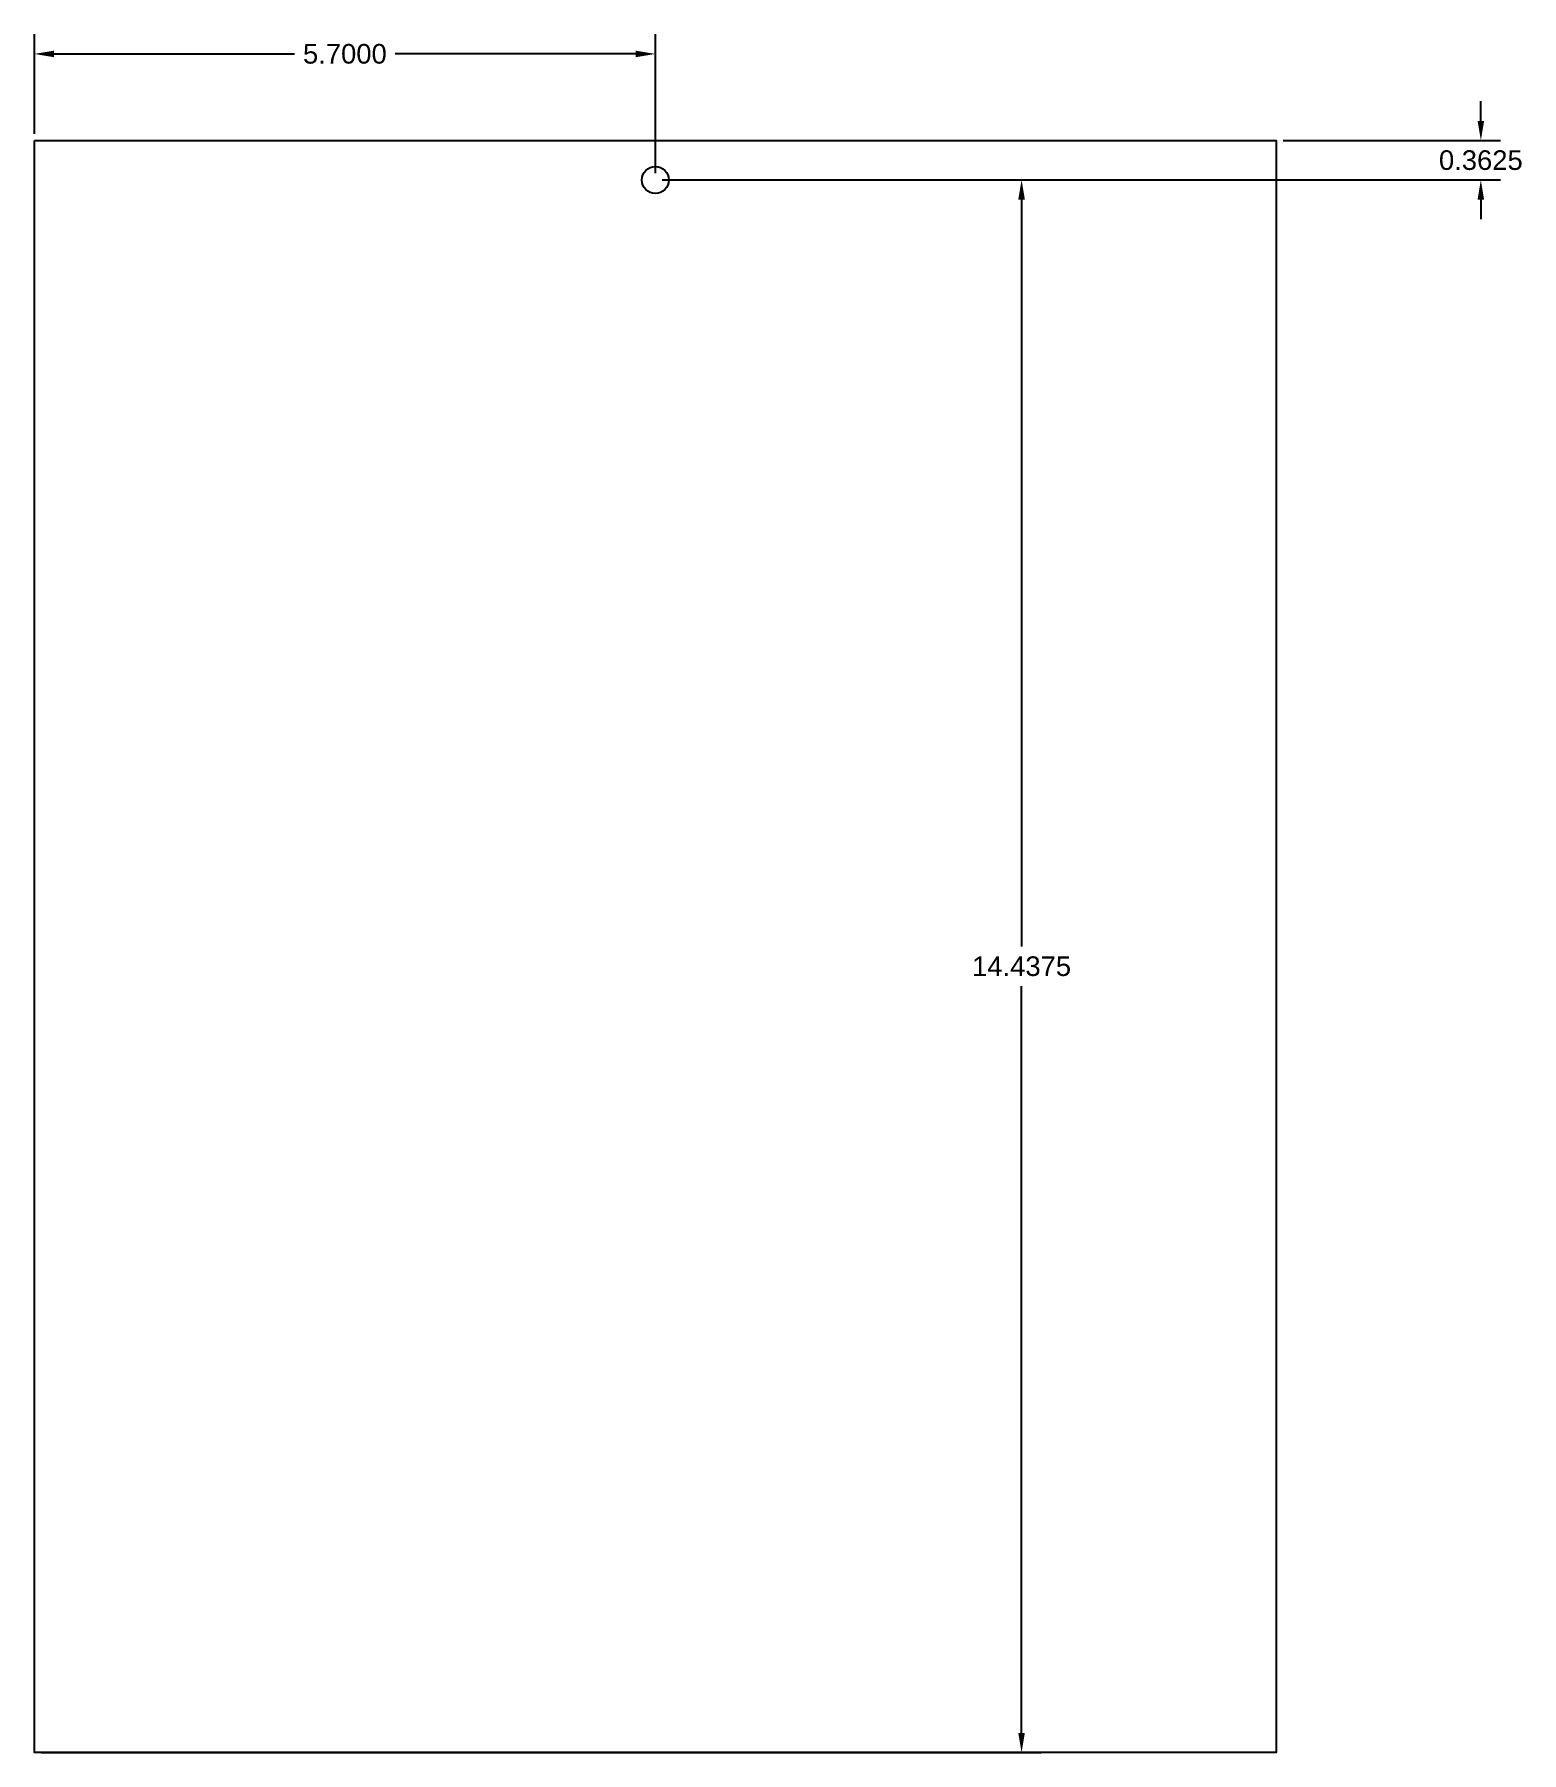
# Model space of a CAD drawing. Header units: inches. Extents: x 3.5 to 17.1, y 11.2 to 27.
import ezdxf

# ---------------------------------------------------------------- set-up
doc = ezdxf.new("R2010")
doc.units = ezdxf.units.IN
doc.header["$MEASUREMENT"] = 0
doc.layers.get('0').update_dxf_attribs({"color": 1})
doc.layers.add('dimensions', color=4, linetype='Continuous')
doc.styles.get("Standard").update_dxf_attribs({"font": 'Arial Regular.ttf'})
doc.dimstyles.get("Standard").update_dxf_attribs({"dimtxt": 0.18, "dimasz": 0.18, "dimexe": 0.18, "dimexo": 0.0625, "dimgap": 0.09, "dimtad": 0, "dimtih": 1, "dimtoh": 1, "dimdec": 4, "dimzin": 0, "dimdsep": 46, "dimtxsty": 'Standard', "dimcen": 0.09, "dimadec": 0, "dimazin": 0, "dimtfac": 1, "dimtdec": 4, "dimtofl": 0, "dimtmove": 0, "dimatfit": 3, "dimfxl": 1, "dimtolj": 1, "dimtzin": 0, "dimarcsym": 0})

# ---------------------------------------------------------------- blocks, each defined once
blk = doc.blocks.new('*D4')
at = {"layer": 'Defpoints', "color": 0, "transparency": 16777216}
for p in [(3.474, 26.807), (3.474, 26.012), (9.174, 25.65)]:
    blk.add_point(p, dxfattribs=at)
at = {"layer": 'dimensions', "color": 0, "lineweight": -2, "transparency": 16777216}
for p, q in [((3.474, 26.075), (3.474, 26.987)), ((9.174, 25.712), (9.174, 26.987)), ((3.654, 26.807), (5.862, 26.807)), ((8.994, 26.807), (6.786, 26.807))]:
    blk.add_line(p, q, dxfattribs=at)
at = {"layer": 'dimensions', "color": 0, "transparency": 16777216}
for points in [[(3.654, 26.837), (3.654, 26.777), (3.474, 26.807)], [(8.994, 26.837), (8.994, 26.777), (9.174, 26.807)]]:
    blk.add_solid(points, dxfattribs=at)
at = {"layer": 'dimensions', "color": 0, "transparency": 16777216, "insert": (6.324, 26.807), "char_height": 0.18, "attachment_point": 5}
blk.add_mtext('\\A1;5.7000', dxfattribs=at)
blk = doc.blocks.new('*D5')
at = {"layer": 'Defpoints', "color": 0, "transparency": 16777216}
for p in [(14.874, 26.012), (16.752, 26.012), (9.174, 25.65)]:
    blk.add_point(p, dxfattribs=at)
at = {"layer": 'dimensions', "color": 0, "lineweight": -2, "transparency": 16777216}
for p, q in [((16.752, 26.192), (16.752, 26.372)), ((14.936, 26.012), (16.932, 26.012)), ((9.236, 25.65), (16.932, 25.65)), ((16.752, 25.47), (16.752, 25.29))]:
    blk.add_line(p, q, dxfattribs=at)
at = {"layer": 'dimensions', "color": 0, "transparency": 16777216}
for points in [[(16.722, 26.192), (16.782, 26.192), (16.752, 26.012)], [(16.722, 25.47), (16.782, 25.47), (16.752, 25.65)]]:
    blk.add_solid(points, dxfattribs=at)
at = {"layer": 'dimensions', "color": 0, "transparency": 16777216, "insert": (16.752, 25.831), "char_height": 0.18, "attachment_point": 5}
blk.add_mtext('\\A1;0.3625', dxfattribs=at)
blk = doc.blocks.new('*D8')
at = {"layer": 'Defpoints', "color": 0, "transparency": 16777216}
for p in [(9.174, 25.65), (3.474, 11.212), (12.536, 11.212)]:
    blk.add_point(p, dxfattribs=at)
at = {"layer": 'dimensions', "color": 0, "lineweight": -2, "transparency": 16777216}
for p, q in [((9.236, 25.65), (12.716, 25.65)), ((12.536, 25.47), (12.536, 18.612)), ((12.536, 11.392), (12.536, 18.25)), ((3.536, 11.212), (12.716, 11.212))]:
    blk.add_line(p, q, dxfattribs=at)
at = {"layer": 'dimensions', "color": 0, "transparency": 16777216}
for points in [[(12.506, 25.47), (12.566, 25.47), (12.536, 25.65)], [(12.506, 11.392), (12.566, 11.392), (12.536, 11.212)]]:
    blk.add_solid(points, dxfattribs=at)
at = {"layer": 'dimensions', "color": 0, "transparency": 16777216, "insert": (12.536, 18.431), "char_height": 0.18, "attachment_point": 5}
blk.add_mtext('\\A1;14.4375', dxfattribs=at)

msp = doc.modelspace()

# ---------------------------------------------------------------- linework, layer by layer
msp.add_lwpolyline([(3.47357, 26.01225), (14.87357, 26.01225), (14.87357, 11.21225), (3.47357, 11.21225)], close=True)
msp.add_circle((9.17357, 25.64975), 0.12402)

# ---------------------------------------------------------------- dimensions: what is measured, and where the dimension line sits
at = {"layer": 'dimensions'}
dim = msp.add_linear_dim(base=(3.47357, 26.80669), p1=(9.17357, 25.64975), p2=(3.47357, 26.01225), dimstyle='Standard', dxfattribs=at)
dim.commit()
dim.dimension.update_dxf_attribs({"geometry": '*D4', "text_midpoint": (6.32357, 26.80669)})
for base, p2, picture, middle in [((16.75154, 26.01225), (14.87357, 26.01225), '*D5', (16.75154, 25.831)), ((12.53646, 11.21225), (3.47357, 11.21225), '*D8', (12.53646, 18.431))]:
    dim = msp.add_linear_dim(base=base, p1=(9.17357, 25.64975), p2=p2, angle=90, dimstyle='Standard', dxfattribs=at)
    dim.commit()
    dim.dimension.update_dxf_attribs({"geometry": picture, "text_midpoint": middle})

doc.saveas('drawing.dxf')
